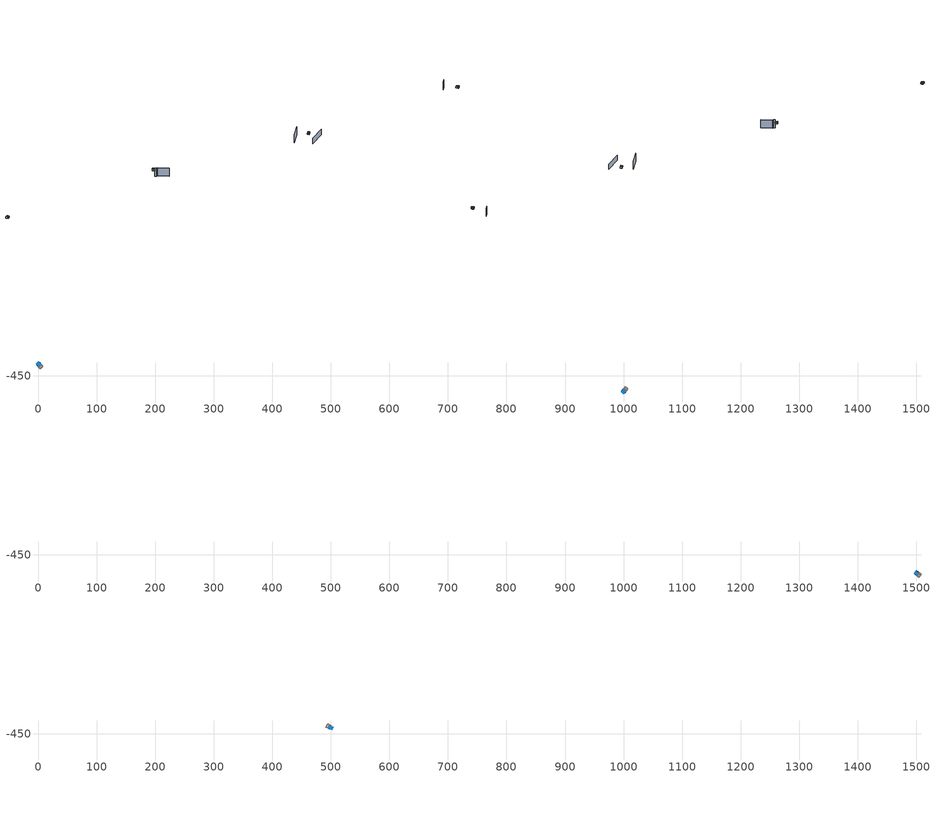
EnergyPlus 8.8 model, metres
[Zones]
0Perim
 floor adiabatic (115mmSandLimeBrick): 2.26,-428.16 5.56,-431.68 1.18,-435.78 -2.12,-432.26 z4.5
 wall outside (U0-3): 2.26,-428.16 -2.12,-432.26 z4.5:9
 wall to 0Core (115mmSandLimeBrick): 1.18,-435.78 5.56,-431.68 z4.5:9
 wall adiabatic (115mmSandLimeBrick): -2.12,-432.26 1.18,-435.78 / 5.56,-431.68 2.26,-428.16 z4.5:9
 window (Double): 2.18,-428.23 -2.05,-432.2 z5.35:7.21
 ceiling adiabatic (115mmSandLimeBrick): 2.26,-428.16 -2.12,-432.26 0.63,-435.2 5.01,-431.09 z9
 roof outside (U0-3): 5.01,-431.09 0.63,-435.2 1.18,-435.78 5.56,-431.68 z9
0Core
 floor adiabatic (115mmSandLimeBrick): 5.56,-431.68 7.73,-434.01 3.36,-438.11 1.18,-435.78 z4.5
 wall adiabatic (115mmSandLimeBrick): 1.18,-435.78 3.36,-438.11 7.73,-434.01 5.56,-431.68 z4.5:9
 ceiling adiabatic (115mmSandLimeBrick): 5.56,-431.68 1.18,-435.78 2.99,-437.72 7.37,-433.62 z9
 roof outside (U0-3): 7.37,-433.62 2.99,-437.72 3.36,-438.11 7.73,-434.01 z9
2Perim
 floor adiabatic (115mmSandLimeBrick): 997.77,-475.14 1000.87,-471.44 1005.46,-475.3 1002.36,-479 z4.5
 wall outside (U0-3): 997.77,-475.14 1002.36,-479 z4.5:9
 wall to 2Core (115mmSandLimeBrick): 1005.46,-475.3 1000.87,-471.44 z4.5:9
 wall adiabatic (115mmSandLimeBrick): 1002.36,-479 1005.46,-475.3 / 1000.87,-471.44 997.77,-475.14 z4.5:9
 window (Double): 997.84,-475.2 1002.28,-478.93 z5.35:7.21
 ceiling adiabatic (115mmSandLimeBrick): 997.77,-475.14 1002.36,-479 1004.95,-475.92 1000.35,-472.06 z9
 roof outside (U0-3): 1000.35,-472.06 1004.95,-475.92 1005.46,-475.3 1000.87,-471.44 z9
2Core
 floor adiabatic (115mmSandLimeBrick): 1000.87,-471.44 1002.92,-469 1007.51,-472.86 1005.46,-475.3 z4.5
 wall adiabatic (115mmSandLimeBrick): 1005.46,-475.3 1007.51,-472.86 1002.92,-469 1000.87,-471.44 z4.5:9
 ceiling adiabatic (115mmSandLimeBrick): 1000.87,-471.44 1005.46,-475.3 1007.17,-473.27 1002.58,-469.41 z9
 roof outside (U0-3): 1002.58,-469.41 1007.17,-473.27 1007.51,-472.86 1002.92,-469 z9
3Perim
 floor adiabatic (115mmSandLimeBrick): 1501.96,-478.84 1505.71,-481.88 1501.94,-486.54 1498.19,-483.51 z13.5
 wall outside (U0-3): 1501.96,-478.84 1498.19,-483.51 z13.5:18
 wall to 3Core (115mmSandLimeBrick): 1501.94,-486.54 1505.71,-481.88 z13.5:18
 wall adiabatic (115mmSandLimeBrick): 1498.19,-483.51 1501.94,-486.54 / 1505.71,-481.88 1501.96,-478.84 z13.5:18
 window (Double): 1501.9,-478.92 1498.25,-483.43 z14.35:15.28
 ceiling adiabatic (115mmSandLimeBrick): 1501.96,-478.84 1498.19,-483.51 1501.32,-486.03 1505.09,-481.37 z18
 roof outside (U0-3): 1505.09,-481.37 1501.32,-486.03 1501.94,-486.54 1505.71,-481.88 z18
3Core
 floor adiabatic (115mmSandLimeBrick): 1505.71,-481.88 1508.19,-483.88 1504.42,-488.54 1501.94,-486.54 z13.5
 wall adiabatic (115mmSandLimeBrick): 1501.94,-486.54 1504.42,-488.54 1508.19,-483.88 1505.71,-481.88 z13.5:18
 ceiling adiabatic (115mmSandLimeBrick): 1505.71,-481.88 1501.94,-486.54 1504,-488.21 1507.78,-483.54 z18
 roof outside (U0-3): 1507.78,-483.54 1504,-488.21 1504.42,-488.54 1508.19,-483.88 z18
1Perim
 floor adiabatic (115mmSandLimeBrick): 498.48,-442.59 494.24,-440.29 497.11,-435.02 501.35,-437.32 z18
 wall outside (U0-3): 498.48,-442.59 501.35,-437.32 z18:22.5
 wall to 1Core (115mmSandLimeBrick): 497.11,-435.02 494.24,-440.29 z18:22.5
 wall adiabatic (115mmSandLimeBrick): 501.35,-437.32 497.11,-435.02 / 494.24,-440.29 498.48,-442.59 z18:22.5
 window (Double): 498.53,-442.51 501.3,-437.41 z18.85:19.78
 ceiling adiabatic (115mmSandLimeBrick): 498.48,-442.59 501.35,-437.32 497.81,-435.4 494.95,-440.67 z22.5
 roof outside (U0-3): 494.95,-440.67 497.81,-435.4 497.11,-435.02 494.24,-440.29 z22.5
1Core
 floor adiabatic (115mmSandLimeBrick): 494.24,-440.29 491.44,-438.77 494.31,-433.5 497.11,-435.02 z18
 wall adiabatic (115mmSandLimeBrick): 497.11,-435.02 494.31,-433.5 491.44,-438.77 494.24,-440.29 z18:22.5
 ceiling adiabatic (115mmSandLimeBrick): 494.24,-440.29 497.11,-435.02 494.78,-433.75 491.91,-439.02 z22.5
 roof outside (U0-3): 491.91,-439.02 494.78,-433.75 494.31,-433.5 491.44,-438.77 z22.5
shading: 532.6,-465.92 504.96,-444.95 / 504.96,-444.95 501.02,-448.04 / 501.02,-448.04 497.27,-444.81 / 945.29,-489.14 973.94,-454.58 / 1471.62,-454.89 1480.13,-443.8 z0:27; 1035.78,-490.87 988.44,-521.18 z0:17.91
[Site:GroundTemperature:BuildingSurface]
14, 14, 14, 14, 14, 14, 14, 14, 14, 14, 14, 14
[Site:GroundReflectance]
0.2, 0.2, 0.2, 0.2, 0.2, 0.2, 0.2, 0.2, 0.2, 0.2, 0.2, 0.2
[Site:GroundReflectance:SnowModifier]
1, 1
[Building]
Building: North Axis {deg}=0; Terrain=Suburbs; Loads Convergence Tolerance Value=.04; Temperature Convergence Tolerance Value {deltaC}=.4; Solar Distribution=MinimalShadowing; Maximum Number of Warmup Days=25
[Construction]
115mmSandLimeBrick: Plaster_0.005_115mmSandLimeBrick, Sand-Lime Brick_0.08_115mmSandLimeBrick, Plaster_0.08_115mmSandLimeBrick
U0-3: XPS Board_0.12_U0-3, General Concrete_0.2_U0-3
Double: Generic Clear Glass 6mm_0.006_Double, ARGON_0.0013_Double, Generic Clear Glass 6mm_0.006_Double
[Material] Roughness=Rough; Thermal Absorptance=0.9
Name | Thickness {m} | Conductivity {W/m-K} | Density {kg/m3} | Specific Heat {J/kg-K} | Solar Absorptance | Visible Absorptance
Plaster_0.005_115mmSandLimeBrick | 0.005 | 1 | 2000 | 1130 | 0.6 | 0.6
Sand-Lime Brick_0.08_115mmSandLimeBrick | 0.08 | 0.56 | 1200 | 1000 | 0.6 | 0.6
Plaster_0.08_115mmSandLimeBrick | 0.08 | 1 | 2000 | 1130 | 0.6 | 0.6
XPS Board_0.12_U0-3 | 0.12 | 0.034 | 35 | 1400 | 0.6 | 0.6
General Concrete_0.2_U0-3 | 0.2 | 2 | 2400 | 950 | 0.7 | 0.7
[WindowMaterial:Glazing]
Generic Clear Glass 6mm_0.006_Double: Optical Data Type=SpectralAverage; Window Glass Spectral Data Set=SpectralAverage; Thickness {m}=0.006; Solar Transmittance at Normal Incidence=0.68; Front Side Solar Reflectance at Normal Incidence=0.09; Back Side Solar Reflectance at Normal Incidence=0.1; Visible Transmittance at Normal Incidence=0.81; Front Side Visible Reflectance at Normal Incidence=0.11; Back Side Visible Reflectance at Normal Incidence=0.12; Infrared Transmittance at Normal Incidence=0; Front Side Infrared Hemispherical Emissivity=0.2; Back Side Infrared Hemispherical Emissivity=0.2; Conductivity {W/m-K}=0.9; Dirt Correction Factor for Solar and Visible Transmittance=1
[WindowMaterial:Gas]
ARGON_0.0013_Double: Gas Type=ARGON; Thickness {m}=0.0013
[EnergyManagementSystem:Sensor]
Name | Output:Variable or Output:Meter Index Key | Output:Variable or Output:Meter
OutdoorTemp | Environment | Site Outdoor Air Drybulb Temperature
OutdoorRelHumid | Environment | Site Outdoor Air Relative Humidity
USRNATVENT_0Perim; USRNATVENT_1Perim; USRNATVENT_2Perim; USRNATVENT_3Perim | AllOff | Schedule Value
[Zone] Type=1; Multiplier=1; Zone Inside Convection Algorithm=TARP; Zone Outside Convection Algorithm=DOE-2
Name | Volume {m3} | Floor Area {m2}
0Perim; 1Perim; 2Perim; 3Perim | 130.234 | 28.9425
0Core; 1Core; 2Core; 3Core | 86.0081 | 19.1139
[People] Number of People Schedule=30HrWk; Number of People Calculation Method=People/Area; People per Zone Floor Area {person/m2}=0.05; Fraction Radiant=0.3; Sensible Heat Fraction=AUTOCALCULATE; Carbon Dioxide Generation Rate {m3/s-W}=3.82e-08; Enable ASHRAE 55 Comfort Warnings=No; Mean Radiant Temperature Calculation Type=ZoneAveraged; Clothing Insulation Calculation Method=DynamicClothingModelASHRAE55; Thermal Comfort Model 1 Type=AdaptiveASH55
Name | Zone or ZoneList | Activity Level Schedule | Work Efficiency Schedule | Air Velocity Schedule
People 0Perim | 0Perim | 0PerimPeopleActivity | 0PerimWorkEfficiency | 0PerimAirVelocity
People 0Core | 0Core | 0CorePeopleActivity | 0CoreWorkEfficiency | 0CoreAirVelocity
People 1Perim | 1Perim | 1PerimPeopleActivity | 1PerimWorkEfficiency | 1PerimAirVelocity
People 1Core | 1Core | 1CorePeopleActivity | 1CoreWorkEfficiency | 1CoreAirVelocity
People 2Perim | 2Perim | 2PerimPeopleActivity | 2PerimWorkEfficiency | 2PerimAirVelocity
People 2Core | 2Core | 2CorePeopleActivity | 2CoreWorkEfficiency | 2CoreAirVelocity
People 3Perim | 3Perim | 3PerimPeopleActivity | 3PerimWorkEfficiency | 3PerimAirVelocity
People 3Core | 3Core | 3CorePeopleActivity | 3CoreWorkEfficiency | 3CoreAirVelocity
[ElectricEquipment] Schedule=60HrWk; Design Level Calculation Method=Watts/Area; Watts per Zone Floor Area {W/m2}=15; Fraction Latent=0; Fraction Radiant=.2; Fraction Lost=0
Name | Zone or ZoneList
0Perim Equipment 1 | 0Perim
0Core Equipment 1 | 0Core
1Perim Equipment 1 | 1Perim
1Core Equipment 1 | 1Core
2Perim Equipment 1 | 2Perim
2Core Equipment 1 | 2Core
3Perim Equipment 1 | 3Perim
3Core Equipment 1 | 3Core
[Lights] Schedule=60HrWk; Design Level Calculation Method=Watts/Area; Watts per Zone Floor Area {W/m2}=10; Return Air Fraction=0; Fraction Radiant=.42; Fraction Visible=.18; Fraction Replaceable=1
Name | Zone or ZoneList
0Perim General lighting | 0Perim
0Core General lighting | 0Core
1Perim General lighting | 1Perim
1Core General lighting | 1Core
2Perim General lighting | 2Perim
2Core General lighting | 2Core
3Perim General lighting | 3Perim
3Core General lighting | 3Core
[Daylighting:Controls] Daylighting Method=SplitFlux; Lighting Control Type=Continuous; Minimum Input Power Fraction for Continuous or ContinuousOff Dimming Control=0.1; Minimum Light Output Fraction for Continuous or ContinuousOff Dimming Control=0.1; Number of Stepped Control Steps=3; Probability Lighting will be Reset When Needed in Manual Stepped Control=1; Glare Calculation Azimuth Angle of View Direction Clockwise from Zone y-Axis {deg}=0; Maximum Allowable Discomfort Glare Index=22; Fraction of Zone Controlled by Reference Point 1=1; Illuminance Setpoint at Reference Point 1 {lux}=500
Name | Zone | Glare Calculation Daylighting Reference Point | Daylighting Reference Point 1
0Perim_DaylCtrl | 0Perim | 0Perim_DaylRefPt1 | 0Perim_DaylRefPt1
0Core_DaylCtrl | 0Core | 0Core_DaylRefPt1 | 0Core_DaylRefPt1
1Perim_DaylCtrl | 1Perim | 1Perim_DaylRefPt1 | 1Perim_DaylRefPt1
1Core_DaylCtrl | 1Core | 1Core_DaylRefPt1 | 1Core_DaylRefPt1
2Perim_DaylCtrl | 2Perim | 2Perim_DaylRefPt1 | 2Perim_DaylRefPt1
2Core_DaylCtrl | 2Core | 2Core_DaylRefPt1 | 2Core_DaylRefPt1
3Perim_DaylCtrl | 3Perim | 3Perim_DaylRefPt1 | 3Perim_DaylRefPt1
3Core_DaylCtrl | 3Core | 3Core_DaylRefPt1 | 3Core_DaylRefPt1
[ZoneControl:Thermostat]
Name | Zone or ZoneList | Control Type Schedule | Control 1
0Perim Thermostat | 0Perim | 0PerimZoneControlTypeSched | Dual Setpoint - Zone 0Perim
0Core Thermostat | 0Core | 0CoreZoneControlTypeSched | Dual Setpoint - Zone 0Core
1Perim Thermostat | 1Perim | 1PerimZoneControlTypeSched | Dual Setpoint - Zone 1Perim
1Core Thermostat | 1Core | 1CoreZoneControlTypeSched | Dual Setpoint - Zone 1Core
2Perim Thermostat | 2Perim | 2PerimZoneControlTypeSched | Dual Setpoint - Zone 2Perim
2Core Thermostat | 2Core | 2CoreZoneControlTypeSched | Dual Setpoint - Zone 2Core
3Perim Thermostat | 3Perim | 3PerimZoneControlTypeSched | Dual Setpoint - Zone 3Perim
3Core Thermostat | 3Core | 3CoreZoneControlTypeSched | Dual Setpoint - Zone 3Core
[ThermostatSetpoint:DualSetpoint]
Name | Heating Setpoint Temperature Schedule | Cooling Setpoint Temperature Schedule
Dual Setpoint - Zone 0Perim | 0PerimHeating_SP_Sch | 0PerimCooling_SP_Sch
Dual Setpoint - Zone 0Core | 0CoreHeating_SP_Sch | 0CoreCooling_SP_Sch
Dual Setpoint - Zone 1Perim | 1PerimHeating_SP_Sch | 1PerimCooling_SP_Sch
Dual Setpoint - Zone 1Core | 1CoreHeating_SP_Sch | 1CoreCooling_SP_Sch
Dual Setpoint - Zone 2Perim | 2PerimHeating_SP_Sch | 2PerimCooling_SP_Sch
Dual Setpoint - Zone 2Core | 2CoreHeating_SP_Sch | 2CoreCooling_SP_Sch
Dual Setpoint - Zone 3Perim | 3PerimHeating_SP_Sch | 3PerimCooling_SP_Sch
Dual Setpoint - Zone 3Core | 3CoreHeating_SP_Sch | 3CoreCooling_SP_Sch
[Zone equipment]
0Perim: 0Perim Ideal Loads Air
0Core: 0Core Ideal Loads Air
1Perim: 1Perim Ideal Loads Air
1Core: 1Core Ideal Loads Air
2Perim: 2Perim Ideal Loads Air
2Core: 2Core Ideal Loads Air
3Perim: 3Perim Ideal Loads Air
3Core: 3Core Ideal Loads Air
[ZoneHVAC:IdealLoadsAirSystem] Maximum Heating Supply Air Temperature {C}=30; Minimum Cooling Supply Air Temperature {C}=18; Maximum Heating Supply Air Humidity Ratio {kgWater/kgDryAir}=0.01; Minimum Cooling Supply Air Humidity Ratio {kgWater/kgDryAir}=0.008; Heating Limit=NoLimit; Maximum Heating Air Flow Rate {m3/s}=100; Cooling Limit=NoLimit; Maximum Cooling Air Flow Rate {m3/s}=100; Heating Availability Schedule=AllOn; Cooling Availability Schedule=AllOn; Dehumidification Control Type=None; Humidification Control Type=None; Demand Controlled Ventilation Type=OccupancySchedule; Outdoor Air Economizer Type=NoEconomizer; Heat Recovery Type=Enthalpy; Sensible Heat Recovery Effectiveness=0.7; Latent Heat Recovery Effectiveness=0.65
Name | Design Specification Outdoor Air Object
0Perim Ideal Loads Air | 0PerimMinFreshAir
0Core Ideal Loads Air | 0CoreMinFreshAir
1Perim Ideal Loads Air | 1PerimMinFreshAir
1Core Ideal Loads Air | 1CoreMinFreshAir
2Perim Ideal Loads Air | 2PerimMinFreshAir
2Core Ideal Loads Air | 2CoreMinFreshAir
3Perim Ideal Loads Air | 3PerimMinFreshAir
3Core Ideal Loads Air | 3CoreMinFreshAir
[DesignSpecification:OutdoorAir] Outdoor Air Method=Sum; Outdoor Air Flow per Person {m3/s-person}=0.0005; Outdoor Air Flow per Zone Floor Area {m3/s-m2}=0.0005; Outdoor Air Schedule=30HrWk
0PerimMinFreshAir; 0CoreMinFreshAir; 1PerimMinFreshAir; 1CoreMinFreshAir; 2PerimMinFreshAir; 2CoreMinFreshAir; 3PerimMinFreshAir; 3CoreMinFreshAir
[ZoneVentilation:DesignFlowRate] Schedule=AllOn; Design Flow Rate Calculation Method=AirChanges/Hour; Air Changes per Hour {1/hr}=0; Ventilation Type=NATURAL; Fan Pressure Rise {Pa}=0; Fan Total Efficiency=1; Constant Term Coefficient=1; Temperature Term Coefficient=0; Velocity Term Coefficient=0; Velocity Squared Term Coefficient=0; Minimum Indoor Temperature {C}=18; Delta Temperature {deltaC}=1; Maximum Wind Speed {m/s}=40
Name | Zone or ZoneList
0Perim ScheduledVent | 0Perim
1Perim ScheduledVent | 1Perim
2Perim ScheduledVent | 2Perim
3Perim ScheduledVent | 3Perim
[EnergyManagementSystem:Actuator] Actuated Component Type=Schedule:Constant; Actuated Component Control Type=Schedule Value
Name | Actuated Component Unique
NATVENT_AVAIL_SCHED_ACTUATOR_0Perim | NATVENT_AVAIL_SCHED_0Perim
NATVENT_AVAIL_SCHED_ACTUATOR_1Perim | NATVENT_AVAIL_SCHED_1Perim
NATVENT_AVAIL_SCHED_ACTUATOR_2Perim | NATVENT_AVAIL_SCHED_2Perim
NATVENT_AVAIL_SCHED_ACTUATOR_3Perim | NATVENT_AVAIL_SCHED_3Perim
[EnergyManagementSystem:ProgramCallingManager]
My 0Perim_Setpoint_Schedule_Calculator_Example: BeginTimestepBeforePredictor; 0Perim_ErlEnforceBinary
My 1Perim_Setpoint_Schedule_Calculator_Example: BeginTimestepBeforePredictor; 1Perim_ErlEnforceBinary
My 2Perim_Setpoint_Schedule_Calculator_Example: BeginTimestepBeforePredictor; 2Perim_ErlEnforceBinary
My 3Perim_Setpoint_Schedule_Calculator_Example: BeginTimestepBeforePredictor; 3Perim_ErlEnforceBinary
[EnergyManagementSystem:Program]
0Perim_ErlEnforceBinary: IF (USRNATVENT_0Perim > 0); Set NATVENT_AVAIL_SCHED_ACTUATOR_0Perim = 1; ELSE; Set NATVENT_AVAIL_SCHED_ACTUATOR_0Perim = 0; ENDIF
1Perim_ErlEnforceBinary: IF (USRNATVENT_1Perim > 0); Set NATVENT_AVAIL_SCHED_ACTUATOR_1Perim = 1; ELSE; Set NATVENT_AVAIL_SCHED_ACTUATOR_1Perim = 0; ENDIF
2Perim_ErlEnforceBinary: IF (USRNATVENT_2Perim > 0); Set NATVENT_AVAIL_SCHED_ACTUATOR_2Perim = 1; ELSE; Set NATVENT_AVAIL_SCHED_ACTUATOR_2Perim = 0; ENDIF
3Perim_ErlEnforceBinary: IF (USRNATVENT_3Perim > 0); Set NATVENT_AVAIL_SCHED_ACTUATOR_3Perim = 1; ELSE; Set NATVENT_AVAIL_SCHED_ACTUATOR_3Perim = 0; ENDIF
[ZoneVentilation:WindandStackOpenArea] Opening Effectiveness=0; Effective Angle {deg}=0; Discharge Coefficient for Opening=0.6; Minimum Indoor Temperature {C}=22; Maximum Indoor Temperature {C}=100; Delta Temperature {deltaC}=1; Minimum Outdoor Temperature {C}=22; Maximum Outdoor Temperature {C}=26; Maximum Wind Speed {m/s}=40
Name | Zone | Opening Area {m2} | Opening Area Fraction Schedule | Height Difference {m}
0PerimNatVent_Buoy | 0Perim | 8.63953 | NATVENT_AVAIL_SCHED_0Perim | 0.465492
1PerimNatVent_Buoy | 1Perim | 4.31976 | NATVENT_AVAIL_SCHED_1Perim | 0.232746
2PerimNatVent_Buoy | 2Perim | 8.63953 | NATVENT_AVAIL_SCHED_2Perim | 0.465492
3PerimNatVent_Buoy | 3Perim | 4.31976 | NATVENT_AVAIL_SCHED_3Perim | 0.232746
[ZoneInfiltration:DesignFlowRate] Schedule=On; Design Flow Rate Calculation Method=AirChanges/Hour; Air Changes per Hour {1/hr}=2; Constant Term Coefficient=1; Temperature Term Coefficient=0; Velocity Term Coefficient=0; Velocity Squared Term Coefficient=0
Name | Zone or ZoneList
0PerimInfiltration | 0Perim
1PerimInfiltration | 1Perim
2PerimInfiltration | 2Perim
3PerimInfiltration | 3Perim
[WaterUse:Equipment]
Name | Peak Flow Rate {m3/s} | Flow Rate Fraction Schedule | Target Temperature Schedule | Hot Water Supply Temperature Schedule | Cold Water Supply Temperature Schedule
DHW 0Perim | 0 | equipOffice | DHW Supply Temperature 0Perim | DHW Supply Temperature 0Perim | DHW Mains Temperature 0Perim
DHW 0Core | 1.32736e-06 | 60HrWk | DHW Supply Temperature 0Core | DHW Supply Temperature 0Core | DHW Mains Temperature 0Core
DHW 1Perim | 0 | equipOffice | DHW Supply Temperature 1Perim | DHW Supply Temperature 1Perim | DHW Mains Temperature 1Perim
DHW 1Core | 1.32736e-06 | 60HrWk | DHW Supply Temperature 1Core | DHW Supply Temperature 1Core | DHW Mains Temperature 1Core
DHW 2Perim | 0 | equipOffice | DHW Supply Temperature 2Perim | DHW Supply Temperature 2Perim | DHW Mains Temperature 2Perim
DHW 2Core | 1.32736e-06 | 60HrWk | DHW Supply Temperature 2Core | DHW Supply Temperature 2Core | DHW Mains Temperature 2Core
DHW 3Perim | 0 | equipOffice | DHW Supply Temperature 3Perim | DHW Supply Temperature 3Perim | DHW Mains Temperature 3Perim
DHW 3Core | 1.32736e-06 | 60HrWk | DHW Supply Temperature 3Core | DHW Supply Temperature 3Core | DHW Mains Temperature 3Core
[Schedule:Constant]
On: On/Off, 1
0PerimPeopleActivity; 0CorePeopleActivity; 1PerimPeopleActivity; 1CorePeopleActivity; 2PerimPeopleActivity; 2CorePeopleActivity; 3PerimPeopleActivity; 3CorePeopleActivity: Any Number, 125.28
0PerimAirVelocity; 0CoreAirVelocity; 1PerimAirVelocity; 1CoreAirVelocity; 2PerimAirVelocity; 2CoreAirVelocity; 3PerimAirVelocity; 3CoreAirVelocity: Any Number, 0.2
0PerimWorkEfficiency; 0CoreWorkEfficiency; 1PerimWorkEfficiency; 1CoreWorkEfficiency; 2PerimWorkEfficiency; 2CoreWorkEfficiency; 3PerimWorkEfficiency; 3CoreWorkEfficiency: Any Number, 0
0PerimHeating_SP_Sch; 0PerimCooling_SP_Sch; 0CoreHeating_SP_Sch; 0CoreCooling_SP_Sch; 1PerimHeating_SP_Sch; 1PerimCooling_SP_Sch; 1CoreHeating_SP_Sch; 1CoreCooling_SP_Sch; 2PerimHeating_SP_Sch; 2PerimCooling_SP_Sch; 2CoreHeating_SP_Sch; 2CoreCooling_SP_Sch; 3PerimHeating_SP_Sch; 3PerimCooling_SP_Sch; 3CoreHeating_SP_Sch; 3CoreCooling_SP_Sch: Temperature, 22
0PerimZoneControlTypeSched; 0CoreZoneControlTypeSched; 1PerimZoneControlTypeSched; 1CoreZoneControlTypeSched; 2PerimZoneControlTypeSched; 2CoreZoneControlTypeSched; 3PerimZoneControlTypeSched; 3CoreZoneControlTypeSched: Any Number, 4
NATVENT_AVAIL_SCHED_0Perim; NATVENT_AVAIL_SCHED_1Perim; NATVENT_AVAIL_SCHED_2Perim; NATVENT_AVAIL_SCHED_3Perim: Fraction, 1
DHW Supply Temperature 0Perim; DHW Supply Temperature 0Core; DHW Supply Temperature 1Perim; DHW Supply Temperature 1Core; DHW Supply Temperature 2Perim; DHW Supply Temperature 2Core; DHW Supply Temperature 3Perim; DHW Supply Temperature 3Core: Temperature, 65
DHW Mains Temperature 0Perim; DHW Mains Temperature 0Core; DHW Mains Temperature 1Perim; DHW Mains Temperature 1Core; DHW Mains Temperature 2Perim; DHW Mains Temperature 2Core; DHW Mains Temperature 3Perim; DHW Mains Temperature 3Core: Temperature, 10
[Schedule:Year]
30HrWk: 30HrWk, 1, 1, 12, 31
AllOn: AllOn, 1, 1, 12, 31
equipOffice: equipOffice, 1, 1, 12, 31
60HrWk: 60HrWk, 1, 1, 12, 31
AllOff: AllOff, 1, 1, 12, 31
[Schedule:Week:Daily]
30HrWk: 30HrWkDay, 30HrWkDay, 30HrWkDay, 30HrWkDay, 30HrWkDay, 30HrWkDay, 30HrWkDay, 30HrWkDay, 30HrWkDay, 30HrWkDay, 30HrWkDay, 30HrWkDay
AllOn: AllOn, AllOn, AllOn, AllOn, AllOn, AllOn, AllOn, AllOn, AllOn, AllOn, AllOn, AllOn
equipOffice: equipOfficeWeekEnd, equipOffice, equipOffice, equipOffice, equipOffice, equipOffice, equipOfficeWeekEnd, equipOfficeWeekEnd, equipOffice, equipOffice, equipOffice, equipOffice
60HrWk: 60HrWkDay, 60HrWkDay, 60HrWkDay, 60HrWkDay, 60HrWkDay, 60HrWkDay, 60HrWkDay, 60HrWkDay, 60HrWkDay, 60HrWkDay, 60HrWkDay, 60HrWkDay
AllOff: AllOff, AllOff, AllOff, AllOff, AllOff, AllOff, AllOff, AllOff, AllOff, AllOff, AllOff, AllOff
[Schedule:Day:Hourly]
30HrWkDay; equipOffice; equipOfficeWeekEnd: 0.1, 0.1, 0.1, 0.1, 0.1, 0.1, 0.1, 0.2, 0.4, 0.6, 0.8, 0.8, 0.4, 0.6, 0.8, 0.8, 0.4, 0.2, 0.1, 0.1, 0.1, 0.1, 0.1, 0.1
AllOn: 1, 1, 1, 1, 1, 1, 1, 1, 1, 1, 1, 1, 1, 1, 1, 1, 1, 1, 1, 1, 1, 1, 1, 1
60HrWkDay: 0.2, 0.2, 0.2, 0.2, 0.2, 0.2, 0.2, 0.4, 0.8, 0.8, 1, 1, 0.8, 1, 1, 1, 0.8, 0.4, 0.2, 0.2, 0.2, 0.2, 0.2, 0.2
AllOff: 0, 0, 0, 0, 0, 0, 0, 0, 0, 0, 0, 0, 0, 0, 0, 0, 0, 0, 0, 0, 0, 0, 0, 0
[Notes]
----  This file was generated with Archsim v.4.0.2.17
-------------------------ERL SENSORS--------------------------
115mmSandLimeBrick GasType: Partition
